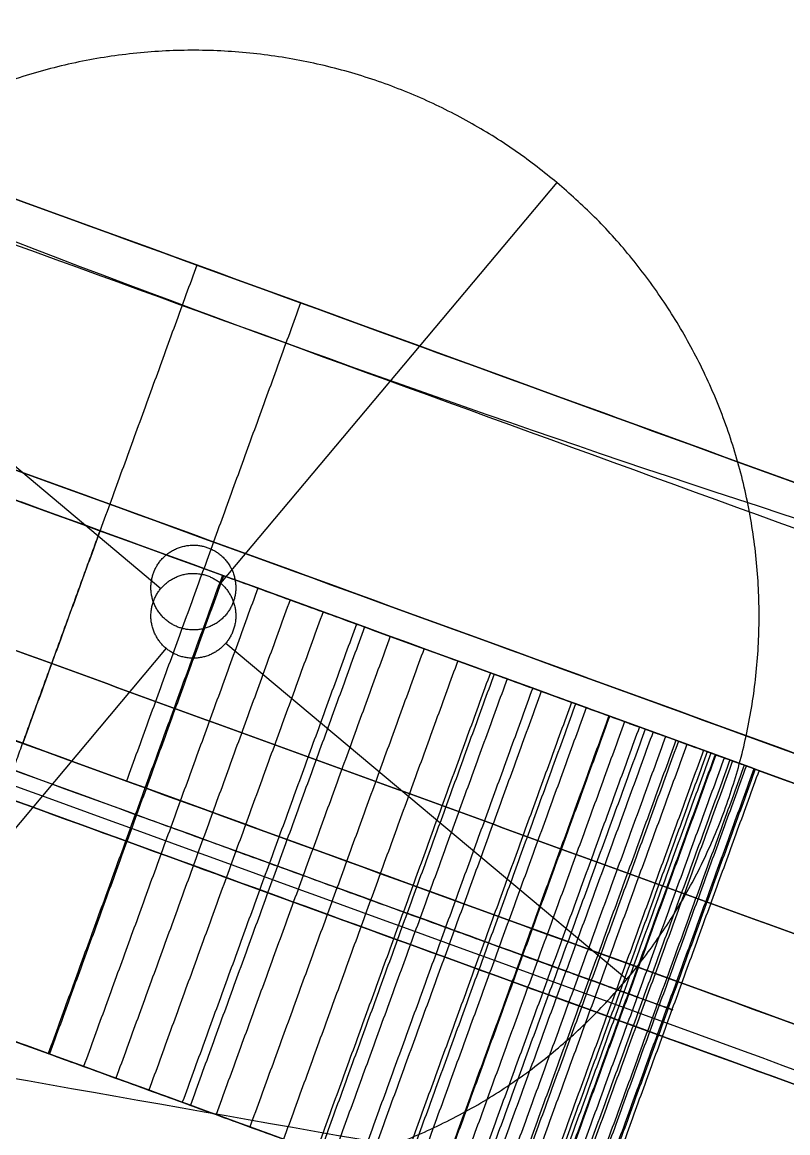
# Model space of a CAD drawing. Header units: millimetres. Extents: x -610 to 610, y -610 to 610.
# Drawn here: x -195.86 to -168.8, y -540.79 to -501.51 of the extents above; entities that cross this region are included whole.
import ezdxf

# ---------------------------------------------------------------- set-up
doc = ezdxf.new("R2010")
doc.units = ezdxf.units.MM
doc.layers.add('base', color=7, linetype='Continuous', true_color=0xffecbc)

msp = doc.modelspace()

# ---------------------------------------------------------------- linework, layer by layer
at = {"layer": 'base'}
for p, q in [((-87.926, -557.782, 106.313), (-298.294, -481.214, 106.313)), ((-79.799, -579.895, 106.313), (-318.734, -492.93, 106.313)), ((-176.957, -507.185, -13.034), (-188.848, -521.356, -13.034)), ((-176.957, -507.185, -31.034), (-188.848, -521.356, -31.034)), ((-191.932, -509.285, 244.966), (-191.932, -509.285, 200.827)), ((-191.932, -509.285, 41.798), (-191.932, -509.285, 0.966)), ((-205.133, -509.65, -13.034), (-190.962, -521.541, -13.034)), ((-205.133, -509.65, -31.034), (-190.962, -521.541, -31.034)), ((-193.11, -519.498, 26.998), (-193.11, -519.498, 125.45)), ((-193.11, -519.498, 176.879), (-193.11, -519.498, 185.627)), ((-188.663, -523.47, -13.034), (-174.492, -535.361, -13.034)), ((-188.663, -523.47, -31.034), (-174.492, -535.361, -31.034)), ((-190.777, -523.655, -13.034), (-202.668, -537.826, -13.034)), ((-190.777, -523.655, -31.034), (-202.668, -537.826, -31.034)), ((-195.086, -529.42, 200.827), (-195.086, -529.42, 185.627)), ((-195.086, -529.42, 26.998), (-195.086, -529.42, 11.798))]:
    msp.add_line(p, q, dxfattribs=at)
at = {"layer": 'base', "extrusion": (0, 0, -1)}
for centre, radius in [((0, 0, 3.534), 610), ((0, 0, 4.534), 610), ((0, 0, -2.476), 607.51), ((0, 0, 10.545), 607.51), ((0, 0, -4.966), 601.5), ((0, 0, 13.034), 601.5)]:
    msp.add_circle(centre, radius, dxfattribs=at)
at = {"layer": 'base'}
for centre, radius in [((0, 0, 249.466), 610), ((0, 0, 250.466), 610), ((0, 0, 243.455), 607.51), ((0, 0, 256.476), 607.51), ((0, 0, 240.966), 601.5), ((0, 0, 258.966), 601.5)]:
    msp.add_circle(centre, radius, dxfattribs=at)
for points, weights, knots in [([(-495.198, -356.201, -4.034), (-851.399, 138.996, -4.034), (-356.201, 495.198, -4.034), (138.996, 851.399, -4.034), (495.198, 356.201, -4.034), (851.399, -138.996, -4.034), (356.201, -495.198, -4.034), (-138.996, -851.399, -4.034), (-495.198, -356.201, -4.034)], [1, 0.707106781187, 1, 0.707106781187, 1, 0.707106781187, 1, 0.707106781187, 1], [0, 0, 0, 958.185759, 958.185759, 1916.371519, 1916.371519, 2874.557278, 2874.557278, 3832.743037, 3832.743037, 3832.743037]), ([(-610, 0, 249.966), (-610, -610, 249.966), (0, -610, 249.966), (610, -610, 249.966), (610, 0, 249.966), (610, 610, 249.966), (0, 610, 249.966), (-610, 610, 249.966), (-610, 0, 249.966)], [1, 0.707106781187, 1, 0.707106781187, 1, 0.707106781187, 1, 0.707106781187, 1], [0, 0, 0, 958.185759, 958.185759, 1916.371519, 1916.371519, 2874.557278, 2874.557278, 3832.743037, 3832.743037, 3832.743037]), ([(32.649, -544.756, 240.966), (-510.363, -577.301, 240.966), (-544.649, -34.396, 240.966), (-578.935, 508.509, 240.966), (-36.142, 544.535, 240.966), (506.65, 580.562, 240.966), (544.417, 37.888, 240.966), (582.184, -504.785, 240.966), (39.634, -544.292, 240.966)], [1, 0.708239625255, 1, 0.708239625255, 1, 0.708239625255, 1, 0.708239625255, 1], [654.018286, 654.018286, 654.018286, 1509.504571, 1509.504571, 2364.990855, 2364.990855, 3220.47714, 3220.47714, 4075.963425, 4075.963425, 4075.963425]), ([(32.649, -544.756, 244.966), (-510.363, -577.301, 244.966), (-544.649, -34.396, 244.966), (-578.935, 508.509, 244.966), (-36.142, 544.535, 244.966), (506.65, 580.562, 244.966), (544.417, 37.888, 244.966), (582.184, -504.785, 244.966), (39.634, -544.292, 244.966)], [1, 0.708239625255, 1, 0.708239625255, 1, 0.708239625255, 1, 0.708239625255, 1], [654.018286, 654.018286, 654.018286, 1509.504571, 1509.504571, 2364.990855, 2364.990855, 3220.47714, 3220.47714, 4075.963425, 4075.963425, 4075.963425]), ([(32.649, -544.756, 242.966), (-510.363, -577.301, 242.966), (-544.649, -34.396, 242.966), (-578.935, 508.509, 242.966), (-36.142, 544.535, 242.966), (506.65, 580.562, 242.966), (544.417, 37.888, 242.966), (582.184, -504.785, 242.966), (39.634, -544.292, 242.966)], [1, 0.708239625255, 1, 0.708239625255, 1, 0.708239625255, 1, 0.708239625255, 1], [654.018286, 654.018286, 654.018286, 1509.504571, 1509.504571, 2364.990855, 2364.990855, 3220.47714, 3220.47714, 4075.963425, 4075.963425, 4075.963425]), ([(-176.957, -507.185, -13.034), (-161.636, -520.04, -13.034), (-174.492, -535.361, -13.034), (-187.347, -550.682, -13.034), (-202.668, -537.826, -13.034), (-217.989, -524.971, -13.034), (-205.133, -509.65, -13.034), (-192.278, -494.329, -13.034), (-176.957, -507.185, -13.034)], [1, 0.707106781187, 1, 0.707106781187, 1, 0.707106781187, 1, 0.707106781187, 1], [0, 0, 0, 31.415927, 31.415927, 62.831853, 62.831853, 94.24778, 94.24778, 125.663706, 125.663706, 125.663706]), ([(-176.957, -507.185, -31.034), (-161.636, -520.04, -31.034), (-174.492, -535.361, -31.034), (-187.347, -550.682, -31.034), (-202.668, -537.826, -31.034), (-217.989, -524.971, -31.034), (-205.133, -509.65, -31.034), (-192.278, -494.329, -31.034), (-176.957, -507.185, -31.034)], [1, 0.707106781187, 1, 0.707106781187, 1, 0.707106781187, 1, 0.707106781187, 1], [0, 0, 0, 31.415927, 31.415927, 62.831853, 62.831853, 94.24778, 94.24778, 125.663706, 125.663706, 125.663706]), ([(-176.957, -507.185, -22.034), (-161.636, -520.04, -22.034), (-174.492, -535.361, -22.034), (-187.347, -550.682, -22.034), (-202.668, -537.826, -22.034), (-217.989, -524.971, -22.034), (-205.133, -509.65, -22.034), (-192.278, -494.329, -22.034), (-176.957, -507.185, -22.034)], [1, 0.707106781187, 1, 0.707106781187, 1, 0.707106781187, 1, 0.707106781187, 1], [0, 0, 0, 31.415927, 31.415927, 62.831853, 62.831853, 94.24778, 94.24778, 125.663706, 125.663706, 125.663706]), ([(-188.403, -522.019, -13.034), (-187.89, -520.609, -13.034), (-189.299, -520.096, -13.034), (-190.709, -519.583, -13.034), (-191.222, -520.992, -13.034), (-191.735, -522.402, -13.034), (-190.326, -522.915, -13.034), (-188.916, -523.428, -13.034), (-188.403, -522.019, -13.034)], [1, 0.707106781187, 1, 0.707106781187, 1, 0.707106781187, 1, 0.707106781187, 1], [3917.566039, 3917.566039, 3917.566039, 3919.922234, 3919.922234, 3922.278428, 3922.278428, 3924.634622, 3924.634622, 3926.990817, 3926.990817, 3926.990817]), ([(-188.403, -522.019, 0.966), (-187.89, -520.609, 0.966), (-189.299, -520.096, 0.966), (-190.709, -519.583, 0.966), (-191.222, -520.992, 0.966), (-191.735, -522.402, 0.966), (-190.326, -522.915, 0.966), (-188.916, -523.428, 0.966), (-188.403, -522.019, 0.966)], [1, 0.707106781187, 1, 0.707106781187, 1, 0.707106781187, 1, 0.707106781187, 1], [3917.566039, 3917.566039, 3917.566039, 3919.922234, 3919.922234, 3922.278428, 3922.278428, 3924.634622, 3924.634622, 3926.990817, 3926.990817, 3926.990817]), ([(-188.403, -522.019, -4.034), (-187.89, -520.609, -4.034), (-189.299, -520.096, -4.034), (-190.709, -519.583, -4.034), (-191.222, -520.992, -4.034), (-191.735, -522.402, -4.034), (-190.326, -522.915, -4.034), (-188.916, -523.428, -4.034), (-188.403, -522.019, -4.034)], [1, 0.707106781187, 1, 0.707106781187, 1, 0.707106781187, 1, 0.707106781187, 1], [3917.566039, 3917.566039, 3917.566039, 3919.922234, 3919.922234, 3922.278428, 3922.278428, 3924.634622, 3924.634622, 3926.990817, 3926.990817, 3926.990817]), ([(-188.848, -521.356, -13.034), (-189.997, -520.392, -13.034), (-190.962, -521.541, -13.034), (-191.926, -522.69, -13.034), (-190.777, -523.655, -13.034), (-189.628, -524.619, -13.034), (-188.663, -523.47, -13.034), (-187.699, -522.321, -13.034), (-188.848, -521.356, -13.034)], [1, 0.707106781187, 1, 0.707106781187, 1, 0.707106781187, 1, 0.707106781187, 1], [125.663706, 125.663706, 125.663706, 128.019901, 128.019901, 130.376095, 130.376095, 132.73229, 132.73229, 135.088484, 135.088484, 135.088484]), ([(-188.848, -521.356, -31.034), (-189.997, -520.392, -31.034), (-190.962, -521.541, -31.034), (-191.926, -522.69, -31.034), (-190.777, -523.655, -31.034), (-189.628, -524.619, -31.034), (-188.663, -523.47, -31.034), (-187.699, -522.321, -31.034), (-188.848, -521.356, -31.034)], [1, 0.707106781187, 1, 0.707106781187, 1, 0.707106781187, 1, 0.707106781187, 1], [125.663706, 125.663706, 125.663706, 128.019901, 128.019901, 130.376095, 130.376095, 132.73229, 132.73229, 135.088484, 135.088484, 135.088484]), ([(-188.848, -521.356, -22.034), (-189.997, -520.392, -22.034), (-190.962, -521.541, -22.034), (-191.926, -522.69, -22.034), (-190.777, -523.655, -22.034), (-189.628, -524.619, -22.034), (-188.663, -523.47, -22.034), (-187.699, -522.321, -22.034), (-188.848, -521.356, -22.034)], [1, 0.707106781187, 1, 0.707106781187, 1, 0.707106781187, 1, 0.707106781187, 1], [125.663706, 125.663706, 125.663706, 128.019901, 128.019901, 130.376095, 130.376095, 132.73229, 132.73229, 135.088484, 135.088484, 135.088484])]:
    msp.add_rational_spline(points, weights, degree=2, knots=knots, dxfattribs=at)
for points, degree in [([(-20.662, -571.622, 244.966), (-204.811, -504.597, 244.966), (-388.959, -437.573, 244.966)], 2), ([(-373.304, -444.886, 4.966), (-186.652, -512.822, 4.966), (0, -580.758, 4.966)], 2), ([(-373.304, -444.886, 0.966), (-186.652, -512.822, 0.966), (0, -580.758, 0.966)], 2), ([(-373.304, -444.886, 2.966), (-186.652, -512.822, 2.966), (0, -580.758, 2.966)], 2), ([(-23.74, -580.079, 244.966), (-207.889, -513.054, 244.966), (-392.037, -446.03, 244.966)], 2), ([(-363.201, -446.948, 0.966), (-186.021, -511.436, 0.966), (-8.84, -575.925, 0.966)], 2), ([(-26.819, -588.536, 244.966), (-210.967, -521.512, 244.966), (-395.115, -454.487, 244.966)], 2), ([(-366.279, -455.405, 0.966), (-189.099, -519.893, 0.966), (-11.918, -584.382, 0.966)], 2), ([(-2.052, -599.166, 4.966), (-192.808, -529.736, 4.966), (-383.564, -460.307, 4.966)], 2), ([(-2.052, -599.166, 0.966), (-192.808, -529.736, 0.966), (-383.564, -460.307, 0.966)], 2), ([(-2.052, -599.166, 2.966), (-192.808, -529.736, 2.966), (-383.564, -460.307, 2.966)], 2), ([(-369.357, -463.862, 0.966), (-192.177, -528.351, 0.966), (-14.996, -592.839, 0.966)], 2), ([(-87.607, -547.256, 41.798), (-155.662, -522.486, 41.798), (-223.717, -497.716, 41.798), (-291.773, -472.946, 41.798)], 3), ([(-291.773, -472.946, 200.827), (-223.717, -497.716, 200.827), (-155.662, -522.486, 200.827), (-87.607, -547.256, 200.827)], 3), ([(-90.685, -555.713, 41.798), (-158.74, -530.943, 41.798), (-226.796, -506.173, 41.798), (-294.851, -481.403, 41.798)], 3), ([(-294.851, -481.403, 200.827), (-226.796, -506.173, 200.827), (-158.74, -530.943, 200.827), (-90.685, -555.713, 200.827)], 3), ([(-292.844, -483.198, 26.998), (-193.11, -519.498, 26.998), (-93.376, -555.798, 26.998)], 2), ([(-93.376, -555.798, 185.627), (-193.11, -519.498, 185.627), (-292.844, -483.198, 185.627)], 2), ([(-310.359, -487.464, 200.827), (-196.53, -528.895, 200.827), (-82.701, -570.325, 200.827)], 2), ([(-82.701, -570.325, 11.798), (-196.53, -528.895, 11.798), (-310.359, -487.464, 11.798)], 2), ([(-294.554, -487.896, 26.998), (-194.82, -524.196, 26.998), (-95.086, -560.496, 26.998)], 2), ([(-95.086, -560.496, 185.627), (-194.82, -524.196, 185.627), (-294.554, -487.896, 185.627)], 2), ([(-93.763, -564.17, 41.798), (-161.818, -539.4, 41.798), (-229.874, -514.63, 41.798), (-297.929, -489.86, 41.798)], 3), ([(-297.929, -489.86, 200.827), (-229.874, -514.63, 200.827), (-161.818, -539.4, 200.827), (-93.763, -564.17, 200.827)], 3), ([(-296.264, -492.594, 26.998), (-196.53, -528.895, 26.998), (-96.796, -565.195, 26.998)], 2), ([(-96.796, -565.195, 185.627), (-196.53, -528.895, 185.627), (-296.264, -492.594, 185.627)], 2), ([(-85.437, -577.843, 200.827), (-199.266, -536.412, 200.827), (-313.095, -494.982, 200.827)], 2), ([(-313.095, -494.982, 11.798), (-199.266, -536.412, 11.798), (-85.437, -577.843, 11.798)], 2), ([(-176.957, -507.185, -13.034), (-176.957, -507.185, -22.034), (-176.957, -507.185, -31.034)], 2), ([(-189.69, -510.101, 41.798), (-192.768, -518.558, 41.798), (-195.846, -527.015, 41.798)], 2), ([(-189.69, -510.101, 200.827), (-192.768, -518.558, 200.827), (-195.846, -527.015, 200.827)], 2), ([(-186.021, -511.436, 0.966), (-189.099, -519.893, 0.966), (-192.177, -528.351, 0.966)], 2), ([(-186.652, -512.822, 4.966), (-186.652, -512.822, 2.966), (-186.652, -512.822, 0.966)], 2), ([(-208.742, -513.808, 167.097), (-202.09, -516.229, 171.26), (-195.438, -518.65, 175.422), (-188.785, -521.072, 179.585)], 3), ([(-171.646, -527.31, 140.228), (-179.723, -524.37, 134.666), (-187.801, -521.43, 129.105), (-195.879, -518.49, 123.544)], 3), ([(-196.53, -528.895, 26.998), (-194.82, -524.196, 26.998), (-193.11, -519.498, 26.998)], 2), ([(-196.53, -528.895, 185.627), (-194.82, -524.196, 185.627), (-193.11, -519.498, 185.627)], 2), ([(-189.299, -520.096, 0.966), (-189.299, -520.096, -6.034), (-189.299, -520.096, -13.034)], 2), ([(-297.979, -520.904, 240.966), (-98.065, -556.154, 240.966), (101.849, -591.404, 240.966)], 2), ([(-297.979, -520.904, 244.966), (-98.065, -556.154, 244.966), (101.849, -591.404, 244.966)], 2), ([(-297.979, -520.904, 242.966), (-98.065, -556.154, 242.966), (101.849, -591.404, 242.966)], 2), ([(-188.785, -521.072, 179.585), (-191.864, -529.529, 179.585), (-194.942, -537.986, 179.585)], 2), ([(-188.743, -521.087, 179.607), (-191.821, -529.544, 179.607), (-194.899, -538.002, 179.607)], 2), ([(-191.222, -520.992, 0.966), (-191.222, -520.992, -6.034), (-191.222, -520.992, -13.034)], 2), ([(-187.534, -521.527, 180.163), (-190.613, -529.984, 180.163), (-193.691, -538.441, 180.163)], 2), ([(-190.962, -521.541, -13.034), (-190.962, -521.541, -22.034), (-190.962, -521.541, -31.034)], 2), ([(-188.848, -521.356, -13.034), (-188.848, -521.356, -22.034), (-188.848, -521.356, -31.034)], 2), ([(-186.394, -521.942, 180.556), (-189.472, -530.399, 180.556), (-192.55, -538.857, 180.556)], 2), ([(-211.82, -522.265, 167.097), (-205.168, -524.687, 171.26), (-198.516, -527.108, 175.422), (-191.864, -529.529, 179.585)], 3), ([(-185.228, -522.366, 180.846), (-188.307, -530.824, 180.846), (-191.385, -539.281, 180.846)], 2), ([(-188.403, -522.019, 0.966), (-188.403, -522.019, -6.034), (-188.403, -522.019, -13.034)], 2), ([(-190.326, -522.915, 0.966), (-190.326, -522.915, -6.034), (-190.326, -522.915, -13.034)], 2), ([(-184.045, -522.797, 181.041), (-187.124, -531.254, 181.041), (-190.202, -539.711, 181.041)], 2), ([(-183.762, -522.9, 131.886), (-186.84, -531.357, 131.886), (-189.919, -539.814, 131.886)], 2), ([(-182.852, -523.231, 181.144), (-185.931, -531.688, 181.144), (-189.009, -540.146, 181.144)], 2), ([(-188.663, -523.47, -13.034), (-188.663, -523.47, -22.034), (-188.663, -523.47, -31.034)], 2), ([(-190.777, -523.655, -13.034), (-190.777, -523.655, -22.034), (-190.777, -523.655, -31.034)], 2), ([(-181.657, -523.666, 181.153), (-184.735, -532.123, 181.153), (-187.813, -540.581, 181.153)], 2), ([(-180.466, -524.1, 181.067), (-183.544, -532.557, 181.067), (-186.623, -541.014, 181.067)], 2), ([(-179.311, -524.52, 180.884), (-182.389, -532.977, 180.884), (-185.467, -541.434, 180.884)], 2), ([(-179.18, -524.568, 162.416), (-182.258, -533.025, 162.416), (-185.336, -541.482, 162.416)], 2), ([(-179.18, -524.568, 162.416), (-182.258, -533.025, 162.416), (-185.336, -541.482, 162.416)], 2), ([(-172.665, -526.939, 166.419), (-174.837, -526.149, 165.085), (-177.008, -525.358, 163.75), (-179.18, -524.568, 162.416)], 3), ([(-178.72, -524.735, 180.748), (-181.798, -533.192, 180.748), (-184.876, -541.65, 180.748)], 2), ([(-177.816, -525.064, 161.798), (-180.895, -533.521, 161.798), (-183.973, -541.978, 161.798)], 2), ([(-177.512, -525.175, 180.361), (-180.59, -533.632, 180.361), (-183.669, -542.089, 180.361)], 2), ([(-176.444, -525.564, 161.038), (-179.522, -534.021, 161.038), (-182.6, -542.478, 161.038)], 2), ([(-176.297, -525.617, 179.78), (-179.375, -534.074, 179.78), (-182.453, -542.532, 179.78)], 2), ([(-175.923, -525.753, 164.417), (-179.001, -534.211, 164.417), (-182.079, -542.668, 164.417)], 2), ([(-175.122, -526.045, 178.972), (-178.2, -534.502, 178.972), (-181.278, -542.959, 178.972)], 2), ([(-175.094, -526.055, 160.088), (-178.173, -534.512, 160.088), (-181.251, -542.969, 160.088)], 2), ([(-174.567, -526.247, 178.477), (-177.646, -534.704, 178.477), (-180.724, -543.161, 178.477)], 2), ([(-174.045, -526.437, 177.925), (-177.123, -534.894, 177.925), (-180.201, -543.351, 177.925)], 2), ([(-173.838, -526.512, 158.931), (-176.916, -534.969, 158.931), (-179.994, -543.427, 158.931)], 2), ([(-173.561, -526.613, 177.318), (-176.639, -535.07, 177.318), (-179.717, -543.527, 177.318)], 2), ([(-174.724, -535.767, 140.228), (-182.802, -532.827, 134.666), (-190.879, -529.887, 129.105), (-198.957, -526.947, 123.544)], 3), ([(-173.118, -526.774, 176.662), (-176.197, -535.231, 176.662), (-179.275, -543.688, 176.662)], 2), ([(-172.753, -526.907, 157.626), (-175.831, -535.364, 157.626), (-178.909, -543.821, 157.626)], 2), ([(-172.665, -526.939, 166.419), (-175.743, -535.396, 166.419), (-178.822, -543.853, 166.419)], 2), ([(-172.364, -527.049, 175.215), (-175.442, -535.506, 175.215), (-178.52, -543.963, 175.215)], 2), ([(-171.778, -527.262, 173.604), (-174.856, -535.719, 173.604), (-177.934, -544.176, 173.604)], 2), ([(-171.646, -527.31, 140.228), (-174.724, -535.767, 140.228), (-177.802, -544.224, 140.228)], 2), ([(-171.514, -527.358, 155.586), (-174.592, -535.815, 155.586), (-177.67, -544.272, 155.586)], 2), ([(-171.367, -527.411, 167.885), (-174.446, -535.868, 167.885), (-177.524, -544.326, 167.885)], 2), ([(-171.343, -527.42, 171.829), (-174.421, -535.877, 171.829), (-177.499, -544.335, 171.829)], 2), ([(-171.045, -527.529, 169.87), (-174.123, -535.986, 169.87), (-177.201, -544.443, 169.87)], 2), ([(-170.843, -527.602, 154.039), (-173.921, -536.059, 154.039), (-176.999, -544.517, 154.039)], 2), ([(-170.748, -527.637, 142.305), (-173.826, -536.094, 142.305), (-176.904, -544.551, 142.305)], 2), ([(-170.335, -527.787, 152.42), (-173.414, -536.244, 152.42), (-176.492, -544.701, 152.42)], 2), ([(-170.263, -527.813, 143.957), (-173.341, -536.271, 143.957), (-176.419, -544.728, 143.957)], 2), ([(-169.993, -527.912, 150.755), (-173.071, -536.369, 150.755), (-176.149, -544.826, 150.755)], 2), ([(-169.946, -527.928, 145.65), (-173.025, -536.386, 145.65), (-176.103, -544.843, 145.65)], 2), ([(-169.814, -527.977, 149.065), (-172.892, -536.434, 149.065), (-175.971, -544.891, 149.065)], 2), ([(-192.808, -529.736, 4.966), (-192.808, -529.736, 2.966), (-192.808, -529.736, 0.966)], 2), ([(-214.898, -530.723, 167.097), (-208.246, -533.144, 171.26), (-201.594, -535.565, 175.422), (-194.942, -537.986, 179.585)], 3), ([(-175.743, -535.396, 166.419), (-177.915, -534.606, 165.085), (-180.087, -533.815, 163.75), (-182.258, -533.025, 162.416)], 3), ([(-177.802, -544.224, 140.228), (-185.88, -541.284, 134.666), (-193.957, -538.344, 129.105), (-202.035, -535.404, 123.544)], 3), ([(-174.492, -535.361, -13.034), (-174.492, -535.361, -22.034), (-174.492, -535.361, -31.034)], 2)]:
    msp.add_open_spline(points, degree=degree, dxfattribs=at)
for points, knots in [([(-188.785, -521.072, 179.585), (-188.771, -521.077, 179.592), (-188.757, -521.082, 179.6), (-188.743, -521.087, 179.607), (-188.35, -521.23, 179.816), (-187.946, -521.377, 180), (-187.534, -521.527, 180.163), (-187.16, -521.663, 180.312), (-186.779, -521.802, 180.442), (-186.394, -521.942, 180.556), (-186.009, -522.082, 180.669), (-185.62, -522.224, 180.765), (-185.228, -522.366, 180.846), (-184.836, -522.509, 180.927), (-184.442, -522.653, 180.992), (-184.045, -522.797, 181.041), (-183.649, -522.941, 181.091), (-183.251, -523.086, 181.125), (-182.852, -523.231, 181.144), (-182.454, -523.376, 181.162), (-182.055, -523.521, 181.165), (-181.657, -523.666, 181.153), (-181.259, -523.811, 181.14), (-180.862, -523.956, 181.112), (-180.466, -524.1, 181.067), (-180.079, -524.24, 181.022), (-179.694, -524.381, 180.962), (-179.311, -524.52, 180.884), (-179.113, -524.592, 180.843), (-178.916, -524.664, 180.798), (-178.72, -524.735, 180.748), (-178.311, -524.884, 180.643), (-177.907, -525.031, 180.515), (-177.512, -525.175, 180.361), (-177.095, -525.327, 180.198), (-176.688, -525.475, 180.005), (-176.297, -525.617, 179.78), (-175.885, -525.767, 179.545), (-175.492, -525.91, 179.275), (-175.122, -526.045, 178.972), (-174.93, -526.114, 178.815), (-174.746, -526.182, 178.65), (-174.567, -526.247, 178.477), (-174.386, -526.313, 178.301), (-174.212, -526.376, 178.117), (-174.045, -526.437, 177.925), (-173.876, -526.498, 177.73), (-173.714, -526.557, 177.527), (-173.561, -526.613, 177.318), (-173.405, -526.67, 177.106), (-173.258, -526.723, 176.887), (-173.118, -526.774, 176.662), (-172.833, -526.878, 176.201), (-172.583, -526.969, 175.716), (-172.364, -527.049, 175.215), (-172.136, -527.132, 174.693), (-171.942, -527.202, 174.153), (-171.778, -527.262, 173.604), (-171.603, -527.326, 173.022), (-171.46, -527.378, 172.428), (-171.343, -527.42, 171.829), (-171.216, -527.466, 171.181), (-171.119, -527.502, 170.527), (-171.045, -527.529, 169.87)], [-2271.765367, -2271.765367, -2271.765367, -2271.765367, -2271.714771, -2271.714771, -2271.714771, -2270.313166, -2270.313166, -2270.313166, -2269.03723, -2269.03723, -2269.03723, -2267.76293, -2267.76293, -2267.76293, -2266.488673, -2266.488673, -2266.488673, -2265.214826, -2265.214826, -2265.214826, -2263.942367, -2263.942367, -2263.942367, -2262.67186, -2262.67186, -2262.67186, -2261.428766, -2261.428766, -2261.428766, -2260.784997, -2260.784997, -2260.784997, -2259.442067, -2259.442067, -2259.442067, -2258.022946, -2258.022946, -2258.022946, -2256.532305, -2256.532305, -2256.532305, -2255.762403, -2255.762403, -2255.762403, -2254.978559, -2254.978559, -2254.978559, -2254.182331, -2254.182331, -2254.182331, -2253.374208, -2253.374208, -2253.374208, -2251.718104, -2251.718104, -2251.718104, -2249.989794, -2249.989794, -2249.989794, -2248.154137, -2248.154137, -2248.154137, -2246.169528, -2246.169528, -2246.169528, -2246.169528]), ([(-179.18, -524.568, 162.416), (-179.18, -524.568, 162.416), (-179.18, -524.568, 162.416), (-179.18, -524.568, 162.416), (-178.72, -524.735, 162.225), (-178.264, -524.901, 162.021), (-177.816, -525.064, 161.798), (-177.349, -525.234, 161.566), (-176.89, -525.401, 161.314), (-176.444, -525.564, 161.038), (-175.978, -525.733, 160.749), (-175.525, -525.898, 160.433), (-175.094, -526.055, 160.088), (-174.652, -526.216, 159.733), (-174.232, -526.369, 159.346), (-173.838, -526.512, 158.931), (-173.45, -526.653, 158.522), (-173.088, -526.785, 158.085), (-172.753, -526.907, 157.626), (-172.286, -527.077, 156.985), (-171.872, -527.228, 156.301), (-171.514, -527.358, 155.586), (-171.263, -527.449, 155.084), (-171.039, -527.531, 154.567), (-170.843, -527.602, 154.039), (-170.646, -527.674, 153.51), (-170.477, -527.735, 152.969), (-170.335, -527.787, 152.42), (-170.194, -527.838, 151.872), (-170.08, -527.88, 151.316), (-169.993, -527.912, 150.755), (-169.906, -527.943, 150.195), (-169.847, -527.965, 149.631), (-169.814, -527.977, 149.065), (-169.749, -528, 147.926), (-169.793, -527.984, 146.78), (-169.946, -527.928, 145.65), (-170.024, -527.9, 145.081), (-170.13, -527.862, 144.515), (-170.263, -527.813, 143.957), (-170.397, -527.765, 143.398), (-170.558, -527.706, 142.846), (-170.748, -527.637, 142.305), (-170.998, -527.546, 141.59), (-171.297, -527.437, 140.894), (-171.646, -527.31, 140.228)], [-2420.14843, -2420.14843, -2420.14843, -2420.14843, -2420.148368, -2420.148368, -2420.148368, -2418.570929, -2418.570929, -2418.570929, -2416.923732, -2416.923732, -2416.923732, -2415.200979, -2415.200979, -2415.200979, -2413.431463, -2413.431463, -2413.431463, -2411.687477, -2411.687477, -2411.687477, -2409.255851, -2409.255851, -2409.255851, -2407.550863, -2407.550863, -2407.550863, -2405.843794, -2405.843794, -2405.843794, -2404.137933, -2404.137933, -2404.137933, -2402.437053, -2402.437053, -2402.437053, -2399.013341, -2399.013341, -2399.013341, -2397.286388, -2397.286388, -2397.286388, -2395.554176, -2395.554176, -2395.554176, -2393.265638, -2393.265638, -2393.265638, -2393.265638]), ([(-191.864, -529.529, 179.585), (-191.849, -529.534, 179.592), (-191.835, -529.539, 179.6), (-191.821, -529.544, 179.607), (-191.428, -529.687, 179.816), (-191.024, -529.834, 180), (-190.613, -529.984, 180.163), (-190.238, -530.121, 180.312), (-189.857, -530.259, 180.442), (-189.472, -530.399, 180.556), (-189.087, -530.539, 180.669), (-188.698, -530.681, 180.765), (-188.307, -530.824, 180.846), (-187.915, -530.966, 180.927), (-187.52, -531.11, 180.992), (-187.124, -531.254, 181.041), (-186.727, -531.398, 181.091), (-186.329, -531.543, 181.125), (-185.931, -531.688, 181.144), (-185.532, -531.833, 181.162), (-185.134, -531.978, 181.165), (-184.735, -532.123, 181.153), (-184.337, -532.268, 181.14), (-183.94, -532.413, 181.112), (-183.544, -532.557, 181.067), (-183.157, -532.698, 181.022), (-182.772, -532.838, 180.962), (-182.389, -532.977, 180.884), (-182.191, -533.049, 180.843), (-181.994, -533.121, 180.798), (-181.798, -533.192, 180.748), (-181.389, -533.341, 180.643), (-180.985, -533.488, 180.515), (-180.59, -533.632, 180.361), (-180.173, -533.784, 180.198), (-179.766, -533.932, 180.005), (-179.375, -534.074, 179.78), (-178.964, -534.224, 179.545), (-178.57, -534.367, 179.275), (-178.2, -534.502, 178.972), (-178.009, -534.572, 178.815), (-177.824, -534.639, 178.65), (-177.646, -534.704, 178.477), (-177.464, -534.77, 178.301), (-177.29, -534.833, 178.117), (-177.123, -534.894, 177.925), (-176.954, -534.956, 177.73), (-176.793, -535.014, 177.527), (-176.639, -535.07, 177.318), (-176.483, -535.127, 177.106), (-176.336, -535.181, 176.887), (-176.197, -535.231, 176.662), (-175.911, -535.335, 176.201), (-175.661, -535.426, 175.716), (-175.442, -535.506, 175.215), (-175.214, -535.589, 174.693), (-175.02, -535.659, 174.153), (-174.856, -535.719, 173.604), (-174.681, -535.783, 173.022), (-174.538, -535.835, 172.428), (-174.421, -535.877, 171.829), (-174.294, -535.924, 171.181), (-174.197, -535.959, 170.527), (-174.123, -535.986, 169.87)], [-2271.765367, -2271.765367, -2271.765367, -2271.765367, -2271.714771, -2271.714771, -2271.714771, -2270.313166, -2270.313166, -2270.313166, -2269.03723, -2269.03723, -2269.03723, -2267.76293, -2267.76293, -2267.76293, -2266.488673, -2266.488673, -2266.488673, -2265.214826, -2265.214826, -2265.214826, -2263.942367, -2263.942367, -2263.942367, -2262.67186, -2262.67186, -2262.67186, -2261.428766, -2261.428766, -2261.428766, -2260.784997, -2260.784997, -2260.784997, -2259.442067, -2259.442067, -2259.442067, -2258.022946, -2258.022946, -2258.022946, -2256.532305, -2256.532305, -2256.532305, -2255.762403, -2255.762403, -2255.762403, -2254.978559, -2254.978559, -2254.978559, -2254.182331, -2254.182331, -2254.182331, -2253.374208, -2253.374208, -2253.374208, -2251.718104, -2251.718104, -2251.718104, -2249.989794, -2249.989794, -2249.989794, -2248.154137, -2248.154137, -2248.154137, -2246.169528, -2246.169528, -2246.169528, -2246.169528]), ([(-182.258, -533.025, 162.416), (-182.258, -533.025, 162.416), (-182.258, -533.025, 162.416), (-182.258, -533.025, 162.416), (-181.798, -533.193, 162.225), (-181.342, -533.358, 162.021), (-180.895, -533.521, 161.798), (-180.427, -533.691, 161.566), (-179.968, -533.858, 161.314), (-179.522, -534.021, 161.038), (-179.056, -534.191, 160.749), (-178.604, -534.355, 160.433), (-178.173, -534.512, 160.088), (-177.73, -534.673, 159.733), (-177.31, -534.826, 159.346), (-176.916, -534.969, 158.931), (-176.528, -535.11, 158.522), (-176.166, -535.242, 158.085), (-175.831, -535.364, 157.626), (-175.364, -535.534, 156.985), (-174.95, -535.685, 156.301), (-174.592, -535.815, 155.586), (-174.341, -535.907, 155.084), (-174.117, -535.988, 154.567), (-173.921, -536.059, 154.039), (-173.724, -536.131, 153.51), (-173.555, -536.193, 152.969), (-173.414, -536.244, 152.42), (-173.272, -536.296, 151.872), (-173.158, -536.337, 151.316), (-173.071, -536.369, 150.755), (-172.984, -536.4, 150.195), (-172.925, -536.422, 149.631), (-172.892, -536.434, 149.065), (-172.827, -536.458, 147.926), (-172.871, -536.442, 146.78), (-173.025, -536.386, 145.65), (-173.102, -536.357, 145.081), (-173.208, -536.319, 144.515), (-173.341, -536.271, 143.957), (-173.475, -536.222, 143.398), (-173.636, -536.163, 142.846), (-173.826, -536.094, 142.305), (-174.076, -536.003, 141.59), (-174.375, -535.894, 140.894), (-174.724, -535.767, 140.228)], [-2420.14843, -2420.14843, -2420.14843, -2420.14843, -2420.148368, -2420.148368, -2420.148368, -2418.570929, -2418.570929, -2418.570929, -2416.923732, -2416.923732, -2416.923732, -2415.200979, -2415.200979, -2415.200979, -2413.431463, -2413.431463, -2413.431463, -2411.687477, -2411.687477, -2411.687477, -2409.255851, -2409.255851, -2409.255851, -2407.550863, -2407.550863, -2407.550863, -2405.843794, -2405.843794, -2405.843794, -2404.137933, -2404.137933, -2404.137933, -2402.437053, -2402.437053, -2402.437053, -2399.013341, -2399.013341, -2399.013341, -2397.286388, -2397.286388, -2397.286388, -2395.554176, -2395.554176, -2395.554176, -2393.265638, -2393.265638, -2393.265638, -2393.265638]), ([(-194.942, -537.986, 179.585), (-194.928, -537.991, 179.592), (-194.913, -537.996, 179.6), (-194.899, -538.002, 179.607), (-194.506, -538.145, 179.816), (-194.102, -538.292, 180), (-193.691, -538.441, 180.163), (-193.316, -538.578, 180.312), (-192.935, -538.716, 180.442), (-192.55, -538.857, 180.556), (-192.166, -538.997, 180.669), (-191.777, -539.138, 180.765), (-191.385, -539.281, 180.846), (-190.993, -539.423, 180.927), (-190.598, -539.567, 180.992), (-190.202, -539.711, 181.041), (-189.805, -539.856, 181.091), (-189.407, -540, 181.125), (-189.009, -540.146, 181.144), (-188.611, -540.29, 181.162), (-188.212, -540.436, 181.165), (-187.813, -540.581, 181.153), (-187.416, -540.725, 181.14), (-187.018, -540.87, 181.112), (-186.623, -541.014, 181.067), (-186.235, -541.155, 181.022), (-185.85, -541.295, 180.962), (-185.467, -541.434, 180.884), (-185.269, -541.507, 180.843), (-185.072, -541.578, 180.798), (-184.876, -541.65, 180.748), (-184.467, -541.799, 180.643), (-184.063, -541.946, 180.515), (-183.669, -542.089, 180.361), (-183.251, -542.241, 180.198), (-182.844, -542.389, 180.005), (-182.453, -542.532, 179.78), (-182.042, -542.681, 179.545), (-181.648, -542.825, 179.275), (-181.278, -542.959, 178.972), (-181.087, -543.029, 178.815), (-180.902, -543.096, 178.65), (-180.724, -543.161, 178.477), (-180.542, -543.227, 178.301), (-180.368, -543.29, 178.117), (-180.201, -543.351, 177.925), (-180.032, -543.413, 177.73), (-179.871, -543.472, 177.527), (-179.717, -543.527, 177.318), (-179.562, -543.584, 177.106), (-179.414, -543.638, 176.887), (-179.275, -543.688, 176.662), (-178.989, -543.792, 176.201), (-178.739, -543.883, 175.716), (-178.52, -543.963, 175.215), (-178.292, -544.046, 174.693), (-178.099, -544.116, 174.153), (-177.934, -544.176, 173.604), (-177.759, -544.24, 173.022), (-177.616, -544.292, 172.428), (-177.499, -544.335, 171.829), (-177.373, -544.381, 171.181), (-177.276, -544.416, 170.527), (-177.201, -544.443, 169.87)], [-2271.765367, -2271.765367, -2271.765367, -2271.765367, -2271.714771, -2271.714771, -2271.714771, -2270.313166, -2270.313166, -2270.313166, -2269.03723, -2269.03723, -2269.03723, -2267.76293, -2267.76293, -2267.76293, -2266.488673, -2266.488673, -2266.488673, -2265.214826, -2265.214826, -2265.214826, -2263.942367, -2263.942367, -2263.942367, -2262.67186, -2262.67186, -2262.67186, -2261.428766, -2261.428766, -2261.428766, -2260.784997, -2260.784997, -2260.784997, -2259.442067, -2259.442067, -2259.442067, -2258.022946, -2258.022946, -2258.022946, -2256.532305, -2256.532305, -2256.532305, -2255.762403, -2255.762403, -2255.762403, -2254.978559, -2254.978559, -2254.978559, -2254.182331, -2254.182331, -2254.182331, -2253.374208, -2253.374208, -2253.374208, -2251.718104, -2251.718104, -2251.718104, -2249.989794, -2249.989794, -2249.989794, -2248.154137, -2248.154137, -2248.154137, -2246.169528, -2246.169528, -2246.169528, -2246.169528])]:
    msp.add_open_spline(points, degree=3, knots=knots, dxfattribs=at)
for points in [[(-171.045, -527.529, 169.87), (-170.881, -527.588, 168.435), (-171.489, -527.367, 167.142), (-172.665, -526.939, 166.419)], [(-174.123, -535.986, 169.87), (-173.959, -536.045, 168.435), (-174.567, -535.824, 167.142), (-175.743, -535.396, 166.419)]]:
    msp.add_rational_spline(points, [1, 0.889569669628, 0.889569669628, 1], degree=3, dxfattribs=at)

doc.saveas('drawing.dxf')
